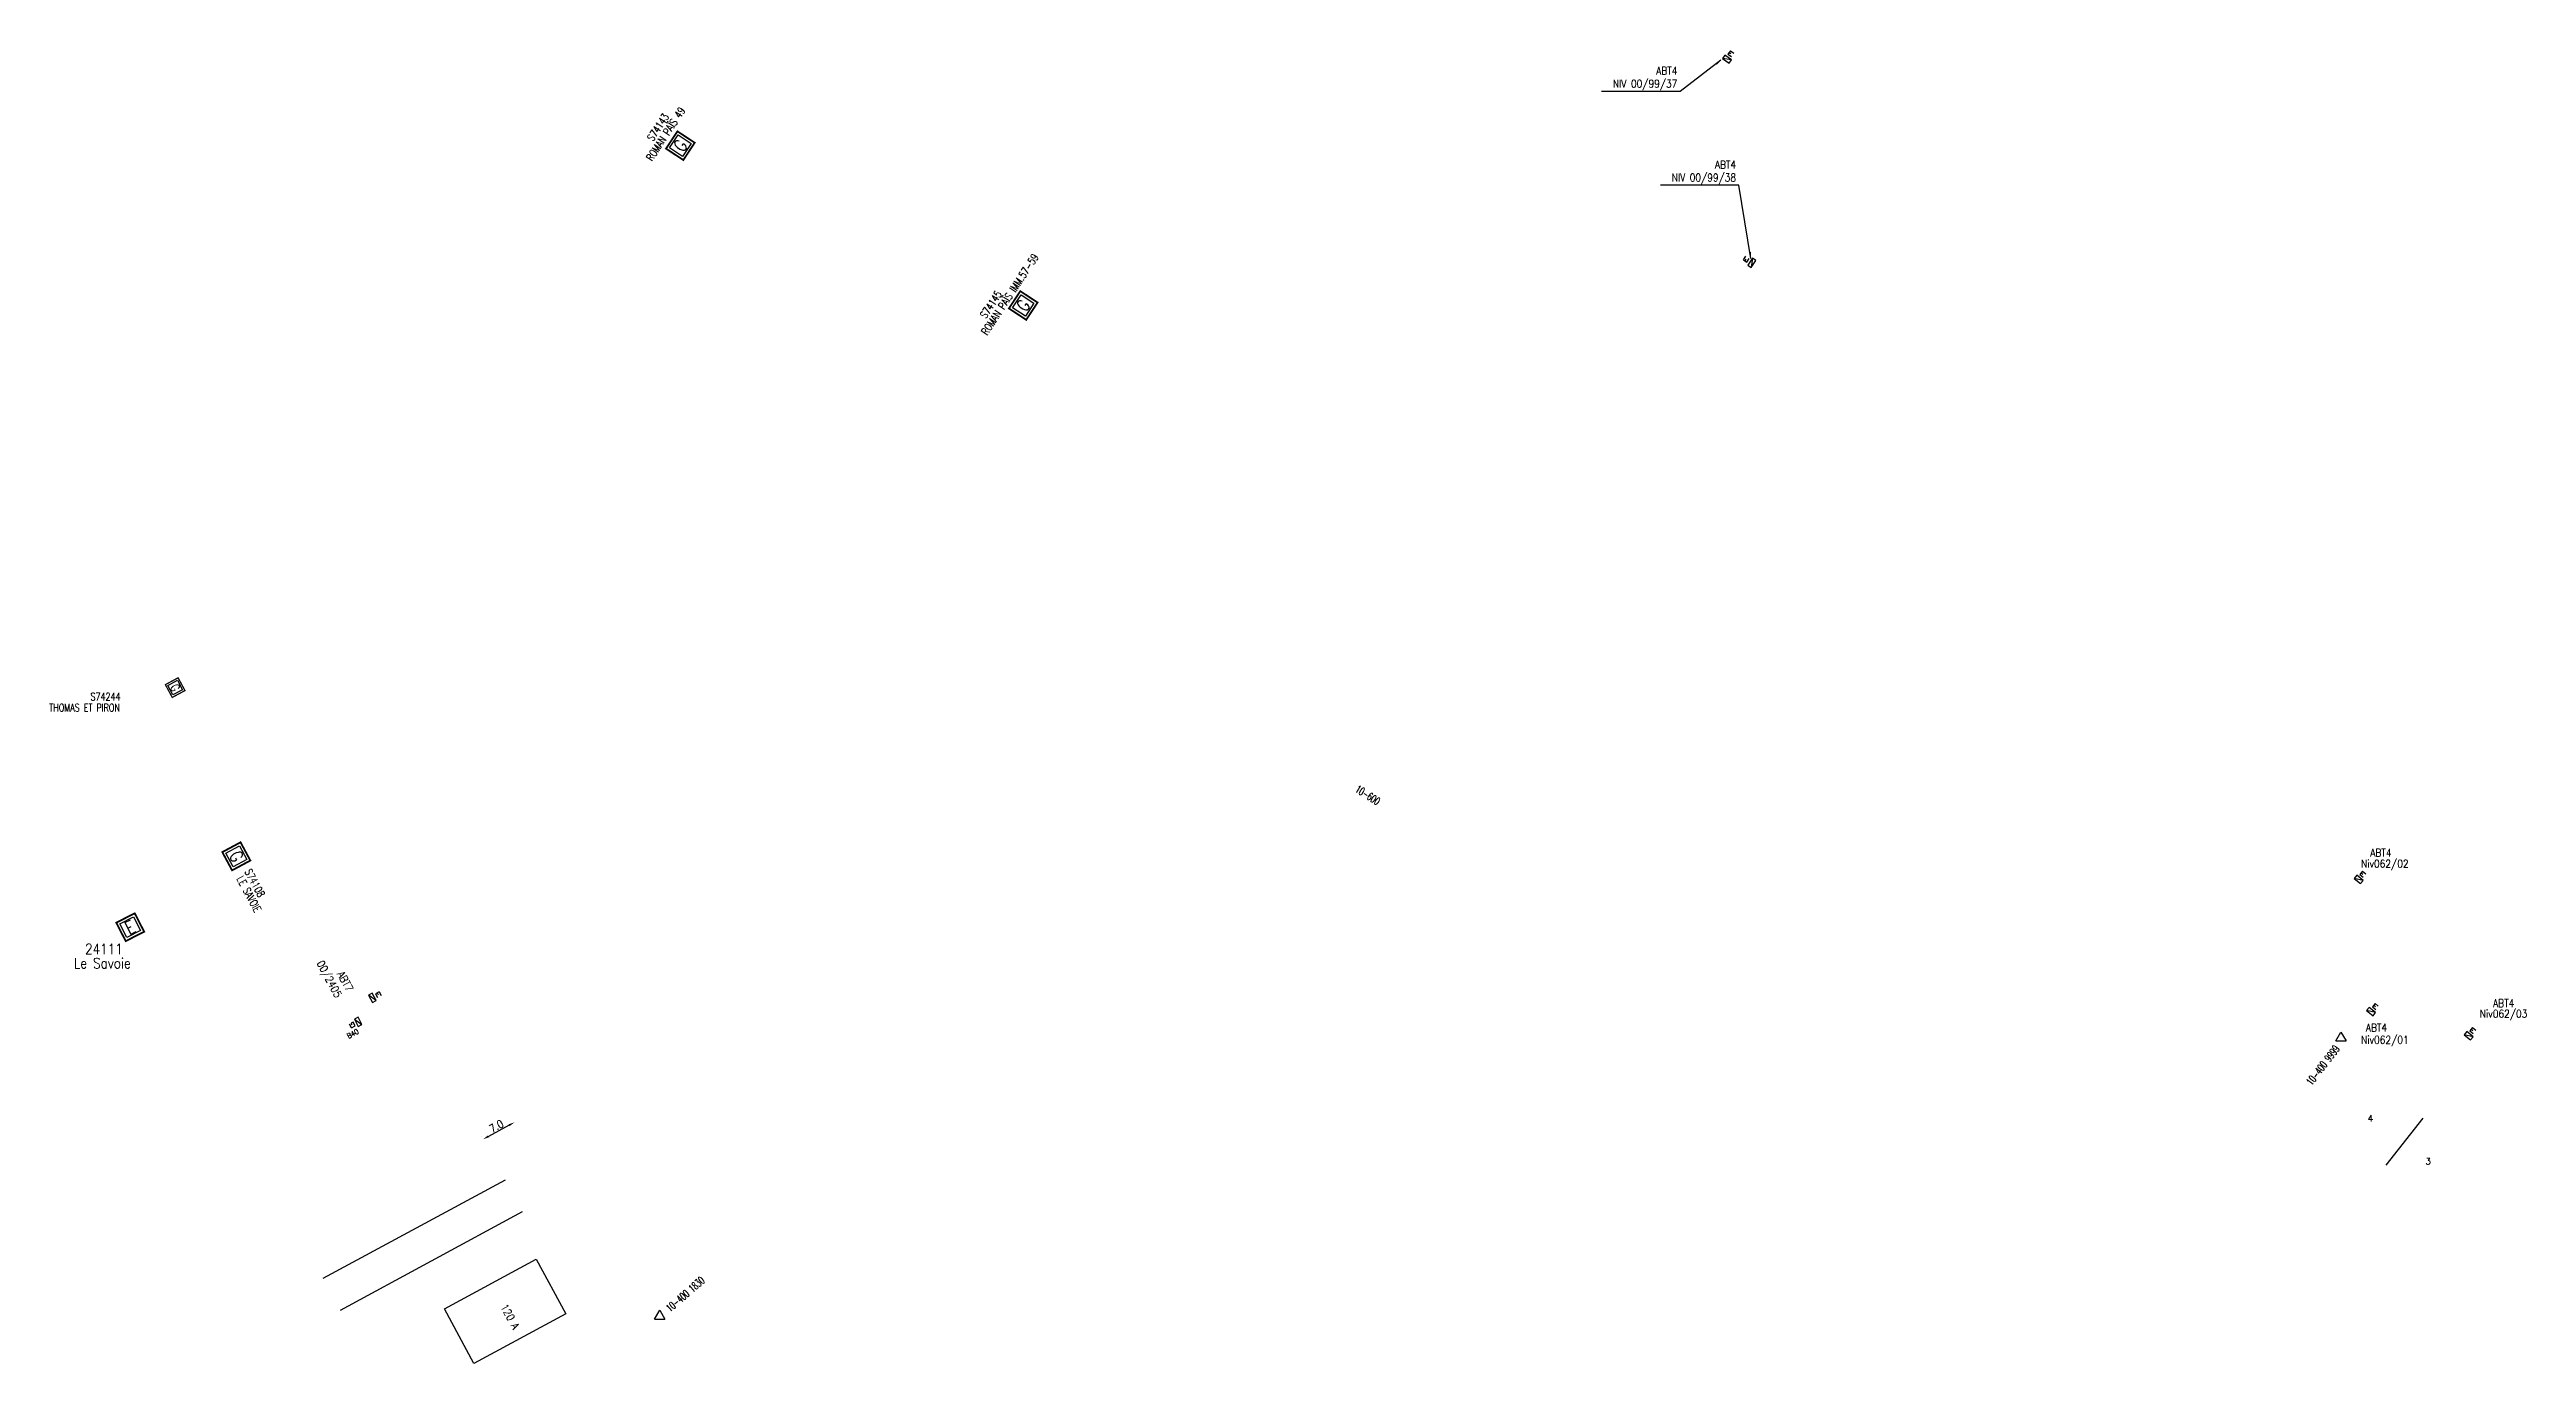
# Model space of a CAD drawing. Header units: millimetres. Extents: x 146003 to 146975, y 141990 to 143000.
# Drawn here: x 146002.9 to 146481.6, y 142233.1 to 142487 of the extents above; entities that cross this region are included whole.
import ezdxf
from ezdxf.enums import TextEntityAlignment as Align

# ---------------------------------------------------------------- set-up
doc = ezdxf.new("R2010")
doc.units = ezdxf.units.MM
doc.header["$PDMODE"] = 34
doc.layers.get('0').update_dxf_attribs({"linetype": 'CONTINUOUS'})
doc.layers.get('Defpoints').update_dxf_attribs({"linetype": 'CONTINUOUS'})
for name, color, linetype in [('BR12', 7, 'CONTINUOUS'), ('G_210', 7, 'CONTINUOUS'), ('M_200', 7, 'CONTINUOUS'), ('poteau_div', 7, 'CONTINUOUS'), ('W0008', 7, 'CONTINUOUS'), ('w0100', 7, 'CONTINUOUS'), ('W0430', 7, 'CONTINUOUS'), ('W0432', 7, 'CONTINUOUS'), ('W0991', 7, 'CONTINUOUS'), ('W1102', 7, 'CONTINUOUS'), ('W1471', 7, 'CONTINUOUS')]:
    doc.layers.add(name, color=color, linetype=linetype)
doc.styles.add('G_ROMANS', font='ROMANS.SHX', dxfattribs={"width": 0.75})
doc.styles.add('M_ROMANS', font='ROMANS.shx', dxfattribs={"width": 0.75})
doc.styles.get("Standard").update_dxf_attribs({"font": 'romans.shx', "width": 0.85})
doc.dimstyles.get("Standard").update_dxf_attribs({"dimtxt": 1.5, "dimasz": 1.2, "dimexe": 0.625, "dimexo": 0.625, "dimgap": 0.25, "dimtad": 1, "dimdec": 1, "dimzin": 0, "dimdsep": 46, "dimtxsty": 'Standard', "dimcen": -0.5, "dimadec": 0, "dimazin": 0, "dimtfac": 1, "dimtdec": 1, "dimtmove": 0, "dimatfit": 3, "dimfxl": 0, "dimtolj": 1, "dimtzin": 0, "dimarcsym": 0})

# ---------------------------------------------------------------- blocks, each defined once
blk = doc.blocks.new('M_200_56')
at = {"color": 0, "linetype": 'Continuous', "const_width": 0.35, "flags": 128}
blk.add_lwpolyline([(2, 2), (2, -2), (-2, -2), (-2, 2)], close=True, dxfattribs=at)
at = {"color": 0, "linetype": 'Continuous'}
blk.add_lwpolyline([(-1.5, 1.5), (1.5, 1.5), (1.5, -1.5), (-1.5, -1.5)], close=True, dxfattribs=at)
at = {"color": 0, "linetype": 'Continuous', "width": 0.85}
blk.add_text('E', height=2.5, dxfattribs=at).set_placement((0, 0), align=Align.MIDDLE_CENTER)
for tag, p in [('NUM', (0, 15.06)), ('NOM', (0, 8.65))]:
    blk.add_attdef(tag, text='', height=4, dxfattribs=at).set_placement(p, align=Align.MIDDLE)
at = {"color": 0, "linetype": 'Continuous', "style": 'M_ROMANS', "width": 0.75, "flags": 3}
for tag, p in [('DEF_LEG', (-0.13, -4.99)), ('DEF_COUP', (-0.13, -7.49)), ('DEF_TYPE', (-0.13, -9.99))]:
    blk.add_attdef(tag, text='', height=1.2, dxfattribs=at).set_placement(p, align=Align.MIDDLE)
blk = doc.blocks.new('G_210_17')
at = {"color": 0, "linetype": 'Continuous', "const_width": 0.35, "flags": 128}
blk.add_lwpolyline([(2, 2), (2, -2), (-2, -2), (-2, 2)], close=True, dxfattribs=at)
at = {"color": 0, "linetype": 'Continuous'}
blk.add_lwpolyline([(-1.5, 1.5), (1.5, 1.5), (1.5, -1.5), (-1.5, -1.5)], close=True, dxfattribs=at)
at = {"color": 0, "linetype": 'Continuous', "style": 'G_ROMANS', "width": 0.75}
blk.add_text('G', height=2.5, dxfattribs=at).set_placement((0, 0), align=Align.MIDDLE_CENTER)
for tag, height, p in [('NUM', 4, (0, 14)), ('NOM', 4, (0, 9)), ('BCL', 3, (0, 5))]:
    blk.add_attdef(tag, text='', height=height, dxfattribs=at).set_placement(p, align=Align.MIDDLE)
at = {"color": 0, "linetype": 'Continuous', "style": 'G_ROMANS', "width": 0.75, "flags": 3}
for tag, p in [('DEF_LEG', (0.14, -5.11)), ('DEF_COUP', (0.14, -7.61)), ('DEF_TYPE', (0.14, -10.11))]:
    blk.add_attdef(tag, text='', height=1.2, dxfattribs=at).set_placement(p, align=Align.MIDDLE)
blk = doc.blocks.new('BR1201')
at = {"color": 0, "linetype": 'Continuous'}
for p, q in [((-1, -0.58), (0, 1.15)), ((0, 1.15), (1, -0.58)), ((-1, -0.58), (1, -0.58))]:
    blk.add_line(p, q, dxfattribs=at)
blk = doc.blocks.new('t430')
at = {"flags": 128}
for points in [[(0.8, 0.8), (-0.8, 0.8)], [(-0.8, 0.8), (-0.8, 0)], [(0.8, 0.8), (-0.8, 0)], [(-0.8, 0), (0.8, 0)], [(-0.4, 2.1), (0.4, 2.1)], [(-0.4, 2.1), (-0.4, 1.3)], [(-0.4, 1.7), (0, 1.7)], [(-0.4, 1.3), (0.4, 1.3)], [(0.8, 0), (0.8, 0.8)]]:
    blk.add_lwpolyline(points, dxfattribs=at)
blk = doc.blocks.new('*D13')
at = {"layer": 'Defpoints', "color": 0, "linetype": 'Continuous', "transparency": 16777216}
for p in [(146092.79, 142279.68), (146086.67, 142276.38), (146086.67, 142276.38)]:
    blk.add_point(p, dxfattribs=at)
at = {"layer": 'W0008', "color": 0, "linetype": 'Continuous', "lineweight": -2, "transparency": 16777216}
for p, q in [((146091.73, 142279.11), (146087.73, 142276.95)), ((146086.38, 142276.93), (146086.38, 142276.93))]:
    blk.add_line(p, q, dxfattribs=at)
at = {"layer": 'W0008', "color": 0, "linetype": 'Continuous', "transparency": 16777216}
for points in [[(146091.63, 142279.29), (146091.82, 142278.93), (146092.79, 142279.68)], [(146087.63, 142277.13), (146087.82, 142276.77), (146086.67, 142276.38)]]:
    blk.add_solid(points, dxfattribs=at)
at = {"layer": 'W0008', "color": 0, "linetype": 'Continuous', "transparency": 16777216, "insert": (146089.25, 142278.91), "char_height": 1.5, "attachment_point": 5, "rotation": 28.3717}
blk.add_mtext('\\A1;7.0', dxfattribs=at)
blk = doc.blocks.new('T432')
at = {"flags": 128}
for points in [[(0.8, 0.8), (-0.8, 0.8)], [(-0.8, 0.8), (-0.8, 0)], [(0.8, 0.8), (-0.8, 0)], [(-0.8, 0), (0.8, 0)], [(-0.4, 2.1), (-0.4, 1.3)], [(-0.4, 1.3), (0.4, 1.3)], [(-0.39, 2.1), (0.41, 2.1)], [(0, 1.7), (0.4, 1.7)], [(0.4, 1.3), (0.4, 1.7)], [(0.8, 0), (0.8, 0.8)]]:
    blk.add_lwpolyline(points, dxfattribs=at)

msp = doc.modelspace()

# ---------------------------------------------------------------- linework, layer by layer
at = {"layer": 'W0008', "color": 252, "flags": 128}
for points in [[(146090.93, 142268.5), (146055.74, 142249.47)], [(146094.26, 142262.34), (146059.07, 142243.31)]]:
    msp.add_lwpolyline(points, dxfattribs=at)
at = {"layer": 'w0100', "color": 252, "flags": 128}
msp.add_lwpolyline([(146096.96, 142253.2), (146102.66, 142242.65), (146084.91, 142233.06), (146079.21, 142243.61), (146096.96, 142253.2)], dxfattribs=at)
at = {"layer": 'W1102', "color": 252, "flags": 128}
msp.add_lwpolyline([(146461.61, 142280.47), (146454.42, 142271.36)], dxfattribs=at)

# ---------------------------------------------------------------- block references
at = {"layer": 'BR12'}
for p in [(146445.77, 142295.97), (146120.83, 142242.2)]:
    msp.add_blockref('BR1201', p, dxfattribs=at)
at = {"layer": 'G_210', "color": 7}
ref = msp.add_blockref('G_210_17', (146124.82, 142468.44), dxfattribs=dict(at, rotation=56.6592355932674))
ref.add_attrib('NUM', 'S74143', dxfattribs={"layer": '0', "color": 0, "linetype": 'Continuous', "height": 1.5, "rotation": 56.6592, "style": 'G_ROMANS', "width": 0.75}).set_placement((146120.51, 142472), align=Align.MIDDLE)
ref.add_attrib('NOM', 'ROMAN PAÏS 49 ', dxfattribs={"layer": '0', "color": 0, "linetype": 'Continuous', "height": 1.5, "rotation": 56.6592, "style": 'G_ROMANS', "width": 0.75}).set_placement((146122.07, 142471.1), align=Align.MIDDLE)
at = {"layer": 'G_210', "color": 0}
ref = msp.add_blockref('G_210_17', (146191.09, 142437.55), dxfattribs=dict(at, rotation=56.671248723487))
ref.add_attrib('NUM', 'S74145', dxfattribs={"layer": '0', "color": 0, "linetype": 'Continuous', "height": 1.5, "rotation": 56.6712, "style": 'G_ROMANS', "width": 0.75}).set_placement((146184.85, 142437.74), align=Align.MIDDLE)
ref.add_attrib('NOM', 'ROMAN PAÏS IMM.57-59', dxfattribs={"layer": '0', "color": 0, "linetype": 'Continuous', "height": 1.5, "rotation": 56.6712, "style": 'G_ROMANS', "width": 0.75}).set_placement((146188.38, 142439.79), align=Align.MIDDLE)
at = {"layer": 'G_210', "linetype": 'Continuous'}
ref = msp.add_blockref('G_210_17', (146027.18, 142363.69), dxfattribs=dict(at, xscale=0.7000000000000002, yscale=0.7000000000000002, zscale=0.7000000000000002, rotation=298.3075168068065))
ref.add_attrib('NUM', 'S74244', dxfattribs={"layer": '0', "color": 0, "linetype": 'Continuous', "height": 1.5, "style": 'G_ROMANS', "width": 0.75}).set_placement((146013.72, 142361.96), align=Align.MIDDLE)
ref.add_attrib('NOM', 'THOMAS ET PIRON', dxfattribs={"layer": '0', "color": 0, "linetype": 'Continuous', "height": 1.5, "style": 'G_ROMANS', "width": 0.75}).set_placement((146009.67, 142359.83), align=Align.MIDDLE)
at = {"layer": 'G_210', "color": 0}
ref = msp.add_blockref('G_210_17', (146039, 142331.08), dxfattribs=dict(at, rotation=298.2520792676921))
ref.add_attrib('NUM', 'S74108', dxfattribs={"layer": '0', "color": 0, "linetype": 'Continuous', "height": 1.5, "rotation": 298.2521, "style": 'G_ROMANS', "width": 0.75}).set_placement((146042.58, 142325.92), align=Align.MIDDLE)
ref.add_attrib('NOM', 'LE SAVOIE', dxfattribs={"layer": '0', "color": 0, "linetype": 'Continuous', "height": 1.5, "rotation": 298.2521, "style": 'G_ROMANS', "width": 0.75}).set_placement((146041.45, 142323.76), align=Align.MIDDLE)
at = {"layer": 'M_200', "color": 0}
ref = msp.add_blockref('M_200_56', (146018.49, 142317.38), dxfattribs=dict(at, rotation=27.14193344909754))
ref.add_attrib('NUM', '24111', dxfattribs={"layer": '0', "color": 0, "linetype": 'Continuous', "height": 2, "width": 0.85}).set_placement((146013.41, 142313.17), align=Align.MIDDLE)
ref.add_attrib('NOM', 'Le Savoie', dxfattribs={"layer": '0', "color": 0, "linetype": 'Continuous', "height": 2, "width": 0.85}).set_placement((146013.1, 142310.47), align=Align.MIDDLE)
at = {"layer": 'W0430'}
for p, rotation in [((146326.87, 142484.85), 324.5412806587741), ((146332.25, 142445.56), 56.1828537806044), ((146448.95, 142326.3), 321.5990913700849), ((146064.93, 142303.52), 298.4051749636425), ((146451.35, 142300.75), 320.71559793019), ((146470.2, 142296.1), 321.1398089337875)]:
    msp.add_blockref('t430', p, dxfattribs=dict(at, rotation=rotation))
at = {"layer": 'W0432', "rotation": 118.2520792672376}
msp.add_blockref('T432', (146062.9, 142299.29), dxfattribs=at)

# ---------------------------------------------------------------- texts
at = {"layer": 'poteau_div', "color": 252, "linetype": 'Continuous', "width": 0.6}
for s, rotation, p in [('10-400 9999', 52.5, (146442.28, 142290.7)), ('10-400 1830', 41, (146125.77, 142246.44))]:
    msp.add_text(s, height=1.5, rotation=rotation, dxfattribs=at).set_placement(p, align=Align.MIDDLE_CENTER)
at = {"layer": 'W0430', "color": 252, "linetype": 'Continuous', "width": 0.85}
for s, p in [('Niv062/02', (146449.65, 142328.9)), ('ABT4', (146451.45, 142331.02)), ('Niv062/03', (146472.61, 142299.9)), ('ABT4', (146475.17, 142301.94)), ('Niv062/01', (146449.67, 142294.86)), ('ABT4', (146450.58, 142297.21))]:
    msp.add_text(s, height=1.5, dxfattribs=at).set_placement(p)
at = {"layer": 'W0430', "color": 252, "linetype": 'Continuous', "char_height": 1.5, "attachment_point": 9}
for s, insert in [('\\A1;ABT4\\PNIV 00/99/37', (146317.51, 142479.17)), ('\\A1;ABT4\\PNIV 00/99/38', (146328.87, 142461.03))]:
    msp.add_mtext(s, dxfattribs=dict(at, insert=insert))
at = {"layer": 'W0430', "color": 252, "linetype": 'Continuous', "insert": (146057.72, 142303.34), "char_height": 1.5, "attachment_point": 9, "rotation": 298.2061}
msp.add_mtext('ABT7\\P00/2405', dxfattribs=at)
at = {"layer": 'W0432', "color": 252, "linetype": 'Continuous', "width": 0.85}
msp.add_text('B40', height=1, rotation=28.2521, dxfattribs=at).set_placement((146060.71, 142295.8))
at = {"layer": 'W0991', "color": 252}
for s, p in [('4', (146450.94, 142279.81)), ('3', (146462.09, 142271.51))]:
    msp.add_text(s, height=1.25, dxfattribs=at).set_placement(p)
at = {"layer": 'W0991', "color": 252, "linetype": 'Continuous', "width": 0.85}
msp.add_text('120 A', height=1.5, rotation=298.3717, dxfattribs=at).set_placement((146091.91, 142242.11), align=Align.MIDDLE)
at = {"layer": 'W1471', "color": 252, "width": 0.6}
msp.add_text('10-600 ', height=1.5, rotation=327.2512, dxfattribs=at).set_placement((146257.95, 142342.74), align=Align.MIDDLE_CENTER)

# ---------------------------------------------------------------- dimensions: what is measured, and where the dimension line sits
at = {"layer": 'W0008', "color": 252, "linetype": 'Continuous'}
dim = msp.add_linear_dim(base=(146086.67, 142276.38), p1=(146092.79, 142279.68), p2=(146086.67, 142276.38), angle=28.3717, text='7.0', dimstyle='Standard', dxfattribs=at)
dim.commit()
dim.dimension.update_dxf_attribs({"geometry": '*D13', "text_midpoint": (146089.73, 142278.03), "dimtype": 160})

# ---------------------------------------------------------------- leaders
at = {"layer": 'W0430', "color": 252, "linetype": 'Continuous', "annotation_type": 0, "has_hookline": 1, "hookline_direction": 1, "text_width": 13.72}
for points in [[(146325.94, 142484.94), (146318.03, 142478.92), (146316.83, 142478.92)], [(146331.72, 142446.66), (146329.4, 142460.78), (146328.2, 142460.78)]]:
    msp.add_leader(points, dimstyle='Standard', dxfattribs=at)

doc.saveas('drawing.dxf')
